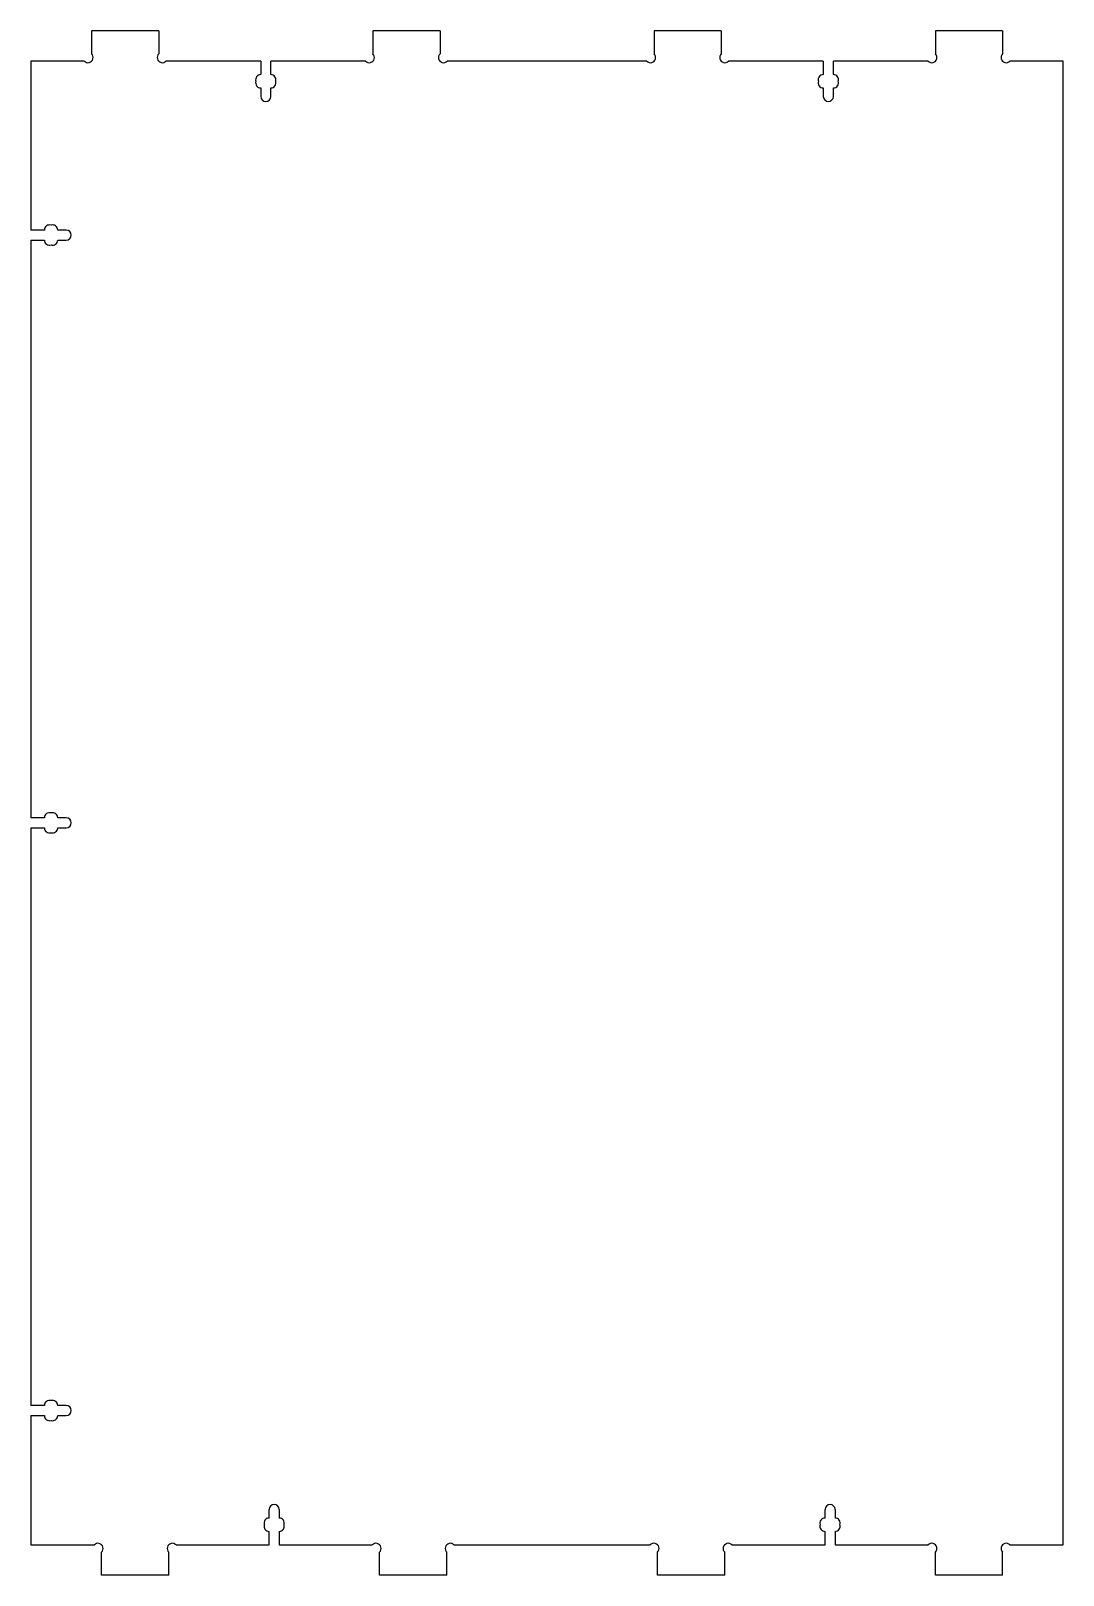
# Model space of a CAD drawing. Header units: millimetres. Extents: x 0 to 614, y 0 to 920.
import ezdxf

# ---------------------------------------------------------------- set-up
doc = ezdxf.new("R2010")
doc.units = ezdxf.units.MM
doc.layers.get('0').update_dxf_attribs({"linetype": 'CONTINUOUS'})

msp = doc.modelspace()

# ---------------------------------------------------------------- linework, layer by layer
for p, q in [((76.08, 919.6), (36.08, 919.6)), ((36.08, 919.6), (36.08, 905.91)), ((76.08, 919.6), (76.08, 905.91)), ((243.48, 919.6), (203.48, 919.6)), ((203.48, 919.6), (203.48, 905.91)), ((243.48, 919.6), (243.48, 905.91)), ((410.89, 919.6), (370.89, 919.6)), ((370.89, 919.6), (370.89, 905.91)), ((410.89, 919.6), (410.89, 905.91)), ((578.3, 919.6), (538.3, 919.6)), ((538.3, 919.6), (538.3, 905.91)), ((578.3, 919.6), (578.3, 905.91)), ((31.76, 901.6), (0, 901.6)), ((0, 901.6), (0, 801)), ((136.78, 901.6), (80.39, 901.6)), ((136.78, 901.6), (136.78, 893.59)), ((199.17, 901.6), (142.78, 901.6)), ((142.78, 893.59), (142.78, 901.6)), ((366.58, 901.6), (247.8, 901.6)), ((471.6, 901.6), (415.2, 901.6)), ((471.6, 901.6), (471.6, 893.59)), ((533.99, 901.6), (477.6, 901.6)), ((477.6, 893.59), (477.6, 901.6)), ((614.3, 901.6), (582.61, 901.6)), ((614.3, 18), (614.3, 901.6)), ((136.78, 885.61), (136.78, 880.6)), ((142.78, 880.6), (142.78, 885.61)), ((471.6, 885.61), (471.6, 880.6)), ((477.6, 880.6), (477.6, 885.61)), ((8.01, 801), (0, 801)), ((21, 801), (15.99, 801)), ((0, 795), (8.01, 795)), ((0, 795), (0, 451)), ((15.99, 795), (21, 795)), ((8.01, 451), (0, 451)), ((21, 451), (15.99, 451)), ((0, 445), (8.01, 445)), ((0, 445), (0, 101)), ((15.99, 445), (21, 445)), ((8.01, 101), (0, 101)), ((0, 95), (8.01, 95)), ((0, 95), (0, 18)), ((21, 101), (15.99, 101)), ((15.99, 95), (21, 95)), ((141.78, 33.99), (141.78, 39)), ((147.78, 39), (147.78, 33.99)), ((472.6, 33.99), (472.6, 39)), ((478.6, 39), (478.6, 33.99)), ((141.78, 18), (141.78, 26.01)), ((147.78, 26.01), (147.78, 18)), ((472.6, 18), (472.6, 26.01)), ((478.6, 26.01), (478.6, 18)), ((0, 18), (37.76, 18)), ((42.08, 0), (42.08, 13.69)), ((82.08, 0), (82.08, 13.69)), ((86.39, 18), (141.78, 18)), ((147.78, 18), (203.17, 18)), ((207.48, 0), (207.48, 13.69)), ((247.48, 0), (247.48, 13.69)), ((251.8, 18), (368.58, 18)), ((372.89, 0), (372.89, 13.69)), ((412.89, 0), (412.89, 13.69)), ((417.2, 18), (472.6, 18)), ((478.6, 18), (533.99, 18)), ((538.3, 0), (538.3, 13.69)), ((578.3, 0), (578.3, 13.69)), ((582.61, 18), (614.3, 18)), ((82.08, 0), (42.08, 0)), ((247.48, 0), (207.48, 0)), ((412.89, 0), (372.89, 0)), ((578.3, 0), (538.3, 0))]:
    msp.add_line(p, q)
for centre, radius, start, end in [((33.95, 903.72), 3.05, 224.06826, 45.93174), ((78.2, 903.72), 3.05, 134.06826, 315.93174), ((201.36, 903.72), 3.05, 224.06826, 45.93174), ((245.6, 903.72), 3.05, 134.06826, 315.93174), ((368.77, 903.72), 3.05, 224.06826, 45.93174), ((413.01, 903.72), 3.05, 134.06826, 315.93174), ((536.18, 903.72), 3.05, 224.06826, 45.93174), ((580.42, 903.72), 3.05, 134.06826, 315.93174), ((136.79, 890.54), 3.05, 90.12541, 198.01625), ((142.77, 890.54), 3.05, 341.98375, 89.87459), ((471.6, 890.54), 3.05, 90.12541, 198.01625), ((477.59, 890.54), 3.05, 341.98375, 89.87459), ((136.79, 888.66), 3.05, 161.98375, 269.87459), ((142.77, 888.66), 3.05, 270.12541, 18.01625), ((471.6, 888.66), 3.05, 161.98375, 269.87459), ((477.59, 888.66), 3.05, 270.12541, 18.01625), ((139.78, 880.6), 3, 180, 0), ((474.6, 880.6), 3, 180, 0), ((11.06, 800.99), 3.05, 71.98375, 179.87459), ((12.94, 800.99), 3.05, 0.12541, 108.01625), ((21, 798), 3, 270, 90), ((11.06, 795.01), 3.05, 180.12541, 288.01625), ((12.94, 795.01), 3.05, 251.98375, 359.87459), ((11.06, 450.99), 3.05, 71.98375, 179.87459), ((12.94, 450.99), 3.05, 0.12541, 108.01625), ((21, 448), 3, 270, 90), ((11.06, 445.01), 3.05, 180.12541, 288.01625), ((12.94, 445.01), 3.05, 251.98375, 359.87459), ((11.06, 100.99), 3.05, 71.98375, 179.87459), ((12.94, 100.99), 3.05, 0.12541, 108.01625), ((11.06, 95.01), 3.05, 180.12541, 288.01625), ((12.94, 95.01), 3.05, 251.98375, 359.87459), ((21, 98), 3, 270, 90), ((144.78, 39), 3, 0, 180), ((475.6, 39), 3, 0, 180), ((141.79, 30.94), 3.05, 90.12541, 198.01625), ((141.79, 29.06), 3.05, 161.98375, 269.87459), ((147.77, 30.94), 3.05, 341.98375, 89.87459), ((147.77, 29.06), 3.05, 270.12541, 18.01625), ((472.6, 30.94), 3.05, 90.12541, 198.01625), ((472.6, 29.06), 3.05, 161.98375, 269.87459), ((478.59, 30.94), 3.05, 341.98375, 89.87459), ((478.59, 29.06), 3.05, 270.12541, 18.01625), ((39.95, 15.88), 3.05, 314.06826, 135.93174), ((84.2, 15.88), 3.05, 44.06826, 225.93174), ((205.36, 15.88), 3.05, 314.06826, 135.93174), ((249.6, 15.88), 3.05, 44.06826, 225.93174), ((370.77, 15.88), 3.05, 314.06826, 135.93174), ((415.01, 15.88), 3.05, 44.06826, 225.93174), ((536.18, 15.88), 3.05, 314.06826, 135.93174), ((580.42, 15.88), 3.05, 44.06826, 225.93174)]:
    msp.add_arc(centre, radius, start, end)

doc.saveas('drawing.dxf')
